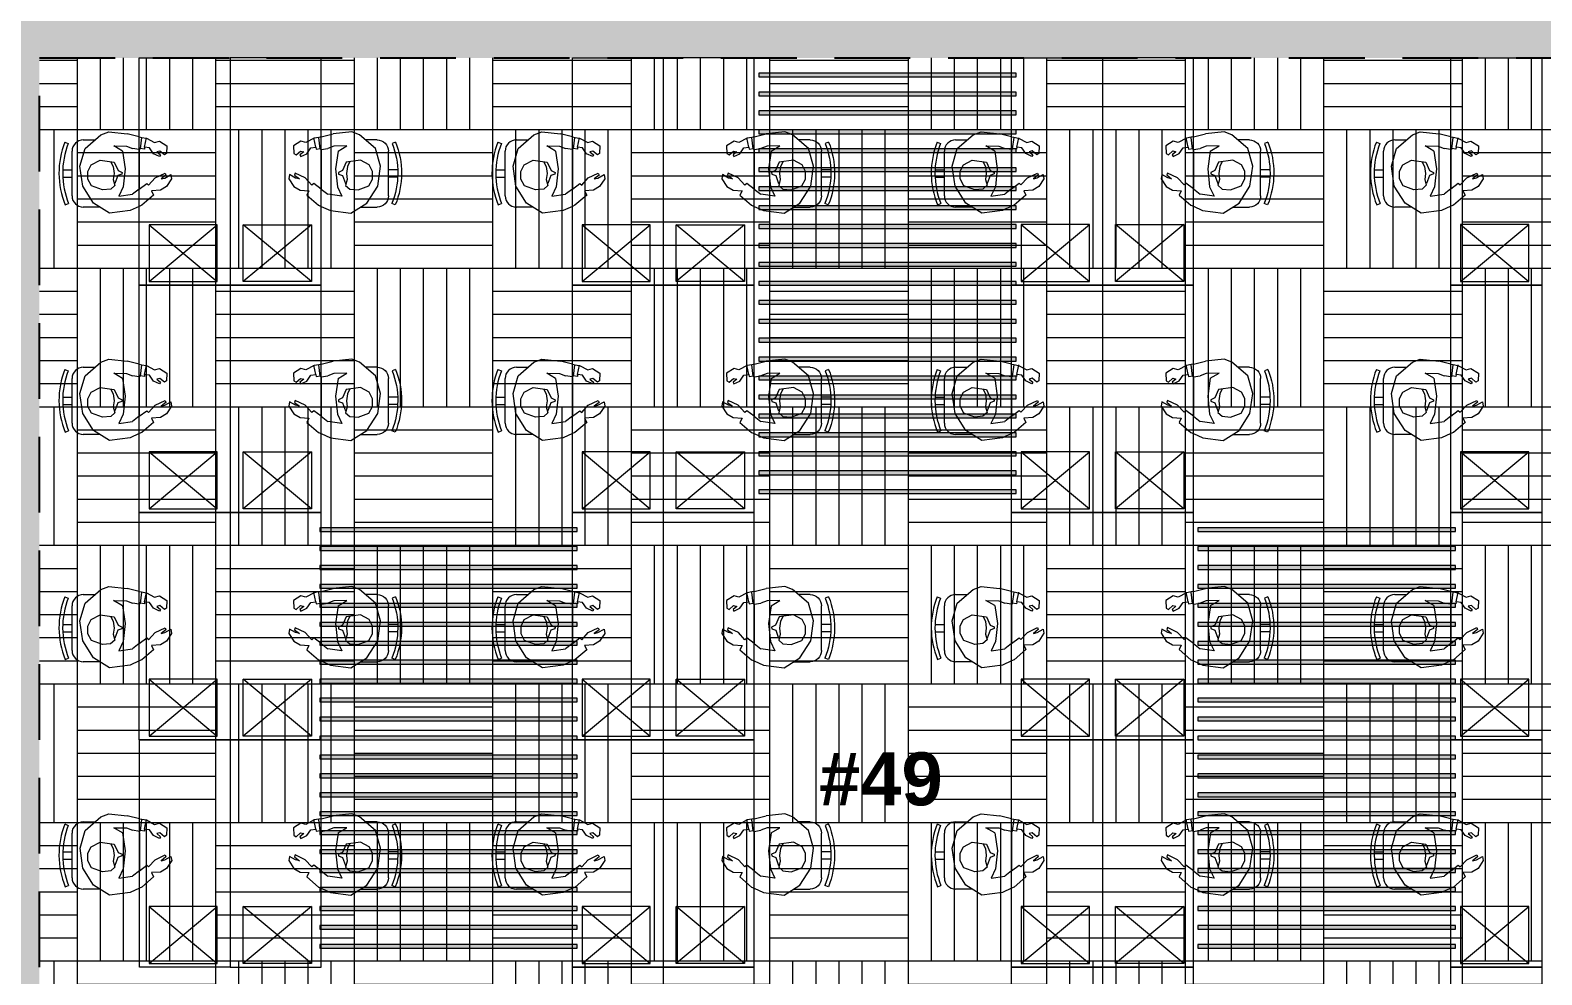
# Model space of a CAD drawing. Header units: millimetres. Extents: x 2335845 to 2509607, y 289014 to 361737.
# Drawn here: x 2360166 to 2370145, y 328552 to 334785 of the extents above; entities that cross this region are included whole.
import ezdxf

# ---------------------------------------------------------------- set-up
doc = ezdxf.new("R2010")
doc.units = ezdxf.units.MM
doc.linetypes.add('DASHED', pattern=[0.75, 0.5, -0.25])
doc.layers.add('FLOOR MARK', color=7, linetype='Continuous')
doc.layers.add('TEXT', color=250, linetype='Continuous')
for name, color, linetype, lineweight in [('TOA-FC-ACOU.PAN', 250, 'Continuous', 5), ('TOA-FL-CPT-1', 8, 'Continuous', 5), ('TOA-FURN-HUMAN', 252, 'Continuous', 9), ('TOA-FURN-MODULAR', 20, 'Continuous', 9)]:
    doc.layers.add(name, color=color, linetype=linetype, lineweight=lineweight)
doc.styles.get("Standard").update_dxf_attribs({"font": 'arial.ttf'})

# ---------------------------------------------------------------- blocks, each defined once
blk = doc.blocks.new('txhvb')
at = {"layer": 'TOA-FURN-HUMAN', "color": 8, "lineweight": 5}
for p, q in [((549473.8, -3726.6, 0), (549769.8, -3726.6, 0)), ((549538.3, -3797, 0), (549669.9, -3778.8, 0)), ((549669.9, -3778.8, 0), (549787.2, -3811.9, 0)), ((549359.8, -3973.3, 0), (549425.6, -3868.4, 0)), ((549399.8, -3909.5, 0), (549399.8, -3800.6, 0)), ((549425.6, -3868.4, 0), (549538.3, -3797, 0)), ((549787.2, -3811.9, 0), (549877, -3916.9, 0)), ((549843.8, -3800.6, 0), (549843.8, -3878, 0)), ((549377.2, -4109.3, 0), (549359.8, -3973.3, 0)), ((549877, -3916.9, 0), (549896.8, -3968.3, 0)), ((549896.8, -3968.3, 0), (549882.9, -4091.1, 0)), ((549533.4, -4063.3, 0), (549472.6, -4034.3, 0)), ((549472.6, -4034.3, 0), (549485.8, -4126, 0)), ((549652, -4076.1, 0), (549533.4, -4063.3, 0)), ((549770.2, -4058.7, 0), (549652, -4076.1, 0)), ((549802.9, -4085.6, 0), (549787.5, -4126, 0)), ((549804.2, -4001.1, 0), (549802.9, -4085.6, 0)), ((549864.3, -4170.5, 0), (549882.9, -4091.1, 0)), ((549405.4, -4170.5, 0), (549377.2, -4109.3, 0)), ((549413.4, -4187.8, 0), (549405.4, -4170.5, 0)), ((549479.7, -4265, 0), (549413.4, -4187.8, 0)), ((549519.8, -4170.5, 0), (549485.8, -4126, 0)), ((549519.8, -4170.5, 0), (549557.1, -4219.4, 0)), ((549780, -4170.5, 0), (549787.5, -4126, 0)), ((549780.2, -4174.4, 0), (549780, -4169.8, 0)), ((549786.4, -4175, 0), (549780.2, -4174.4, 0)), ((549782.9, -4203.7, 0), (549786.4, -4175, 0)), ((549860.7, -4185.9, 0), (549855.8, -4216.9, 0)), ((549864.3, -4170.5, 0), (549860.7, -4185.9, 0)), ((549508.3, -4250.5, 0), (549479.7, -4265, 0)), ((549511.8, -4309.5, 0), (549508.3, -4250.5, 0)), ((549557.1, -4219.4, 0), (549546, -4231.9, 0)), ((549546, -4231.9, 0), (549593.7, -4274.9, 0)), ((549593.7, -4274.9, 0), (549624.9, -4341.5, 0)), ((549734.2, -4304.6, 0), (549752.9, -4264.4, 0)), ((549765.7, -4285.4, 0), (549745.4, -4310, 0)), ((549752.9, -4264.4, 0), (549790.7, -4237.8, 0)), ((549770.5, -4306.2, 0), (549765.7, -4285.4, 0)), ((549795.2, -4204.9, 0), (549782.9, -4203.7, 0)), ((549790.7, -4237.8, 0), (549795.2, -4204.9, 0)), ((549855.8, -4216.9, 0), (549826.4, -4271.5, 0)), ((549826.4, -4271.5, 0), (549835.7, -4303.3, 0)), ((549535.7, -4350.2, 0), (549511.8, -4309.5, 0)), ((549587.5, -4384, 0), (549535.7, -4350.2, 0)), ((549612, -4346.4, 0), (549586.8, -4314.1, 0)), ((549586.8, -4314.1, 0), (549592.4, -4339, 0)), ((549615.6, -4379.5, 0), (549587.5, -4384, 0)), ((549592.4, -4339, 0), (549615.6, -4379.5, 0)), ((549624.9, -4341.5, 0), (549612, -4346.4, 0)), ((549745.4, -4310, 0), (549734.2, -4304.6, 0)), ((549745.3, -4335.9, 0), (549770.5, -4306.2, 0)), ((549754.5, -4349.8, 0), (549745.3, -4335.9, 0)), ((549804.9, -4352.2, 0), (549754.5, -4349.8, 0)), ((549835.7, -4303.3, 0), (549804.9, -4352.2, 0))]:
    blk.add_line(p, q, dxfattribs=at)
at = {"layer": 'TOA-FURN-HUMAN', "color": 8, "lineweight": 5, "elevation": 0}
for points in [[(549415.1, -3680.7), (549424.4, -3703.6)], [(549597.3, -3664.5), (549597.3, -3726.6)], [(549646.7, -3664.5), (549646.7, -3726.6)], [(549829.3, -3678.7), (549820, -3701.6)], [(549696.3, -3982), (549667.8, -3997), (549621.5, -4003.4), (549583, -3998.4), (549543.8, -4008.4), (549519.5, -3981.3), (549513.6, -3926.6), (549540.8, -3854.7), (549585.6, -3831.3), (549636.2, -3831.3), (549679, -3852.7), (549710.1, -3911), (549696.5, -4004.3), (549641.4, -4029.8), (549629.3, -4056.2), (549618.6, -4054.7), (549608.6, -4028.3), (549555.2, -4009.1)], [(549770.2, -4058.7), (549804.2, -4001.1)], [(549784.9, -4177.3), (549858.8, -4186.3)], [(549795.2, -4204.9), (549858.2, -4218.4)]]:
    blk.add_lwpolyline(points, dxfattribs=at)
blk.add_lwpolyline([(549780, -4169.8, -0.034638), (549769.8, -4170.5), (549519.8, -4170.5)], format="xyb", dxfattribs=at)
at = {"layer": 'TOA-FURN-HUMAN', "color": 8, "lineweight": 5}
for centre, radius, start, end in [((549624.7, -4196.9, 0), 557.1, 68.45805, 112.09943), ((549624.7, -4196.9, 0), 532.5, 68.48386, 112.09943), ((549473.8, -3800.6, 0), 74, 90.00011, 180.00011), ((549769.8, -3800.6, 0), 74, 0.00011, 90.00011)]:
    blk.add_arc(centre, radius, start, end, dxfattribs=at)
at = {"layer": 'TOA-FURN-MODULAR'}
for p, q in [((549284.5, -4234.5), (548909.5, -4684.5)), ((548909.5, -4234.5), (549284.5, -4684.5))]:
    blk.add_line(p, q, dxfattribs=at)
for points in [[(548884.5, -4170.5), (550384.5, -4170.5), (550384.5, -4770.5), (548884.5, -4770.5)], [(549284.5, -4234.5), (548909.5, -4234.5), (548909.5, -4684.5), (549284.5, -4684.5)]]:
    blk.add_lwpolyline(points, close=True, dxfattribs=at)

msp = doc.modelspace()

# ---------------------------------------------------------------- hatches: boundary and pattern name
at = {"layer": 'TOA-FC-ACOU.PAN', "true_color": 0x939598}
h = msp.add_hatch(dxfattribs=at)
h.set_pattern_fill('CROSS', color=252, scale=2, angle=-90)
h.set_pattern_definition([(270, (2074690.325, 2599983.902), (12.7, -12.7), [6.35, -19.05]), (360, (2074687.15, 2599980.727), (12.7, 12.7), [6.35, -19.05])])
h.paths.add_polyline_path([(2366675.015, 334477.016), (2366675.015, 334502.016), (2364975.015, 334502.016), (2364975.015, 334477.016)])
h = msp.add_hatch(dxfattribs=at)
h.set_pattern_fill('CROSS', color=252, scale=2, angle=-90)
h.set_pattern_definition([(270, (2074690.325, 2599858.902), (12.7, -12.7), [6.35, -19.05]), (360, (2074687.15, 2599855.727), (12.7, 12.7), [6.35, -19.05])])
h.paths.add_polyline_path([(2366675.015, 334352.016), (2366675.015, 334377.016), (2364975.016, 334377.016), (2364975.016, 334352.016)])
h = msp.add_hatch(dxfattribs=at)
h.set_pattern_fill('CROSS', color=252, scale=2, angle=-90)
h.set_pattern_definition([(270, (2074690.348, 2599733.902), (12.7, -12.7), [6.35, -19.05]), (360, (2074687.173, 2599730.727), (12.7, 12.7), [6.35, -19.05])])
h.paths.add_polyline_path([(2366675.037, 334227.016), (2366675.037, 334252.016), (2364975.038, 334252.016), (2364975.038, 334227.016)])
h = msp.add_hatch(dxfattribs=at)
h.set_pattern_fill('CROSS', color=252, scale=2, angle=-90)
h.set_pattern_definition([(270, (2074690.38, 2599608.902), (12.7, -12.7), [6.35, -19.05]), (360, (2074687.205, 2599605.727), (12.7, 12.7), [6.35, -19.05])])
h.paths.add_polyline_path([(2366675.07, 334102.016), (2366675.07, 334127.016), (2364975.07, 334127.016), (2364975.07, 334102.016)])
h = msp.add_hatch(dxfattribs=at)
h.set_pattern_fill('CROSS', color=252, scale=2, angle=-90)
h.set_pattern_definition([(270, (2074690.348, 2599483.902), (12.7, -12.7), [6.35, -19.05]), (360, (2074687.173, 2599480.727), (12.7, 12.7), [6.35, -19.05])])
h.paths.add_polyline_path([(2366675.037, 333977.016), (2366675.037, 334002.016), (2364975.038, 334002.016), (2364975.038, 333977.016)])
h = msp.add_hatch(dxfattribs=at)
h.set_pattern_fill('CROSS', color=252, scale=2, angle=-90)
h.set_pattern_definition([(270, (2074690.325, 2599358.902), (12.7, -12.7), [6.35, -19.05]), (360, (2074687.15, 2599355.727), (12.7, 12.7), [6.35, -19.05])])
h.paths.add_polyline_path([(2366675.015, 333852.016), (2366675.015, 333877.016), (2364975.016, 333877.016), (2364975.016, 333852.016)])
h = msp.add_hatch(dxfattribs=at)
h.set_pattern_fill('CROSS', color=252, scale=2, angle=-90)
h.set_pattern_definition([(270, (2074690.32, 2599233.902), (12.7, -12.7), [6.35, -19.05]), (360, (2074687.145, 2599230.727), (12.7, 12.7), [6.35, -19.05])])
h.paths.add_polyline_path([(2366675.01, 333727.016), (2366675.01, 333752.016), (2364975.01, 333752.016), (2364975.01, 333727.016)])
h = msp.add_hatch(dxfattribs=at)
h.set_pattern_fill('CROSS', color=252, scale=2, angle=-90)
h.set_pattern_definition([(270, (2074690.348, 2599108.902), (12.7, -12.7), [6.35, -19.05]), (360, (2074687.173, 2599105.727), (12.7, 12.7), [6.35, -19.05])])
h.paths.add_polyline_path([(2366675.037, 333602.016), (2366675.037, 333627.016), (2364975.038, 333627.016), (2364975.038, 333602.016)])
h = msp.add_hatch(dxfattribs=at)
h.set_pattern_fill('CROSS', color=252, scale=2, angle=-90)
h.set_pattern_definition([(270, (2074690.348, 2598983.902), (12.7, -12.7), [6.35, -19.05]), (360, (2074687.173, 2598980.727), (12.7, 12.7), [6.35, -19.05])])
h.paths.add_polyline_path([(2366675.037, 333477.016), (2366675.037, 333502.016), (2364975.038, 333502.016), (2364975.038, 333477.016)])
h = msp.add_hatch(dxfattribs=at)
h.set_pattern_fill('CROSS', color=252, scale=2, angle=-90)
h.set_pattern_definition([(270, (2074690.325, 2598858.902), (12.7, -12.7), [6.35, -19.05]), (360, (2074687.15, 2598855.727), (12.7, 12.7), [6.35, -19.05])])
h.paths.add_polyline_path([(2366675.015, 333352.016), (2366675.015, 333377.016), (2364975.015, 333377.016), (2364975.015, 333352.016)])
h = msp.add_hatch(dxfattribs=at)
h.set_pattern_fill('CROSS', color=252, scale=2, angle=-90)
h.set_pattern_definition([(270, (2074690.325, 2598733.902), (12.7, -12.7), [6.35, -19.05]), (360, (2074687.15, 2598730.727), (12.7, 12.7), [6.35, -19.05])])
h.paths.add_polyline_path([(2366675.015, 333227.016), (2366675.015, 333252.016), (2364975.016, 333252.016), (2364975.016, 333227.016)])
h = msp.add_hatch(dxfattribs=at)
h.set_pattern_fill('CROSS', color=252, scale=2, angle=-90)
h.set_pattern_definition([(270, (2074690.348, 2598608.902), (12.7, -12.7), [6.35, -19.05]), (360, (2074687.173, 2598605.727), (12.7, 12.7), [6.35, -19.05])])
h.paths.add_polyline_path([(2366675.037, 333102.016), (2366675.037, 333127.016), (2364975.038, 333127.016), (2364975.038, 333102.016)])
h = msp.add_hatch(dxfattribs=at)
h.set_pattern_fill('CROSS', color=252, scale=2, angle=-90)
h.set_pattern_definition([(270, (2074690.38, 2598483.902), (12.7, -12.7), [6.35, -19.05]), (360, (2074687.205, 2598480.727), (12.7, 12.7), [6.35, -19.05])])
h.paths.add_polyline_path([(2366675.07, 332977.016), (2366675.07, 333002.016), (2364975.07, 333002.016), (2364975.07, 332977.016)])
h = msp.add_hatch(dxfattribs=at)
h.set_pattern_fill('CROSS', color=252, scale=2, angle=-90)
h.set_pattern_definition([(270, (2074690.348, 2598358.902), (12.7, -12.7), [6.35, -19.05]), (360, (2074687.173, 2598355.727), (12.7, 12.7), [6.35, -19.05])])
h.paths.add_polyline_path([(2366675.037, 332852.016), (2366675.037, 332877.016), (2364975.038, 332877.016), (2364975.038, 332852.016)])
h = msp.add_hatch(dxfattribs=at)
h.set_pattern_fill('CROSS', color=252, scale=2, angle=-90)
h.set_pattern_definition([(270, (2074690.325, 2598233.902), (12.7, -12.7), [6.35, -19.05]), (360, (2074687.15, 2598230.727), (12.7, 12.7), [6.35, -19.05])])
h.paths.add_polyline_path([(2366675.015, 332727.016), (2366675.015, 332752.016), (2364975.016, 332752.016), (2364975.016, 332727.016)])
h = msp.add_hatch(dxfattribs=at)
h.set_pattern_fill('CROSS', color=252, scale=2, angle=-90)
h.set_pattern_definition([(270, (2074690.32, 2598108.902), (12.7, -12.7), [6.35, -19.05]), (360, (2074687.145, 2598105.727), (12.7, 12.7), [6.35, -19.05])])
h.paths.add_polyline_path([(2366675.01, 332602.016), (2366675.01, 332627.016), (2364975.01, 332627.016), (2364975.01, 332602.016)])
h = msp.add_hatch(dxfattribs=at)
h.set_pattern_fill('CROSS', color=252, scale=2, angle=-90)
h.set_pattern_definition([(270, (2074690.348, 2597983.902), (12.7, -12.7), [6.35, -19.05]), (360, (2074687.173, 2597980.727), (12.7, 12.7), [6.35, -19.05])])
h.paths.add_polyline_path([(2366675.037, 332477.016), (2366675.037, 332502.016), (2364975.038, 332502.016), (2364975.038, 332477.016)])
h = msp.add_hatch(dxfattribs=at)
h.set_pattern_fill('CROSS', color=252, scale=2, angle=-90)
h.set_pattern_definition([(270, (2074690.348, 2597858.902), (12.7, -12.7), [6.35, -19.05]), (360, (2074687.173, 2597855.727), (12.7, 12.7), [6.35, -19.05])])
h.paths.add_polyline_path([(2366675.037, 332352.016), (2366675.037, 332377.016), (2364975.038, 332377.016), (2364975.038, 332352.016)])
h = msp.add_hatch(dxfattribs=at)
h.set_pattern_fill('CROSS', color=252, scale=2, angle=-90)
h.set_pattern_definition([(270, (2074690.325, 2597733.902), (12.7, -12.7), [6.35, -19.05]), (360, (2074687.15, 2597730.727), (12.7, 12.7), [6.35, -19.05])])
h.paths.add_polyline_path([(2366675.015, 332227.016), (2366675.015, 332252.016), (2364975.015, 332252.016), (2364975.015, 332227.016)])
h = msp.add_hatch(dxfattribs=at)
h.set_pattern_fill('CROSS', color=252, scale=2, angle=-90)
h.set_pattern_definition([(270, (2074690.325, 2597608.902), (12.7, -12.7), [6.35, -19.05]), (360, (2074687.15, 2597605.727), (12.7, 12.7), [6.35, -19.05])])
h.paths.add_polyline_path([(2366675.015, 332102.016), (2366675.015, 332127.016), (2364975.016, 332127.016), (2364975.016, 332102.016)])
h = msp.add_hatch(dxfattribs=at)
h.set_pattern_fill('CROSS', color=252, scale=2, angle=-90)
h.set_pattern_definition([(270, (2074690.348, 2597483.902), (12.7, -12.7), [6.35, -19.05]), (360, (2074687.173, 2597480.727), (12.7, 12.7), [6.35, -19.05])])
h.paths.add_polyline_path([(2366675.037, 331977.016), (2366675.037, 332002.016), (2364975.038, 332002.016), (2364975.038, 331977.016)])
h = msp.add_hatch(dxfattribs=at)
h.set_pattern_fill('CROSS', color=252, scale=2, angle=-90)
h.set_pattern_definition([(270, (2074690.38, 2597358.902), (12.7, -12.7), [6.35, -19.05]), (360, (2074687.205, 2597355.727), (12.7, 12.7), [6.35, -19.05])])
h.paths.add_polyline_path([(2366675.07, 331852.016), (2366675.07, 331877.016), (2364975.07, 331877.016), (2364975.07, 331852.016)])
h = msp.add_hatch(dxfattribs=at)
h.set_pattern_fill('CROSS', color=252, scale=2, angle=-90)
h.set_pattern_definition([(270, (2074690.358, 2597233.902), (12.7, -12.7), [6.35, -19.05]), (360, (2074687.183, 2597230.727), (12.7, 12.7), [6.35, -19.05])])
h.paths.add_polyline_path([(2366675.047, 331727.016), (2366675.047, 331752.016), (2364975.048, 331752.016), (2364975.048, 331727.016)])
h = msp.add_hatch(dxfattribs=at)
h.set_pattern_fill('CROSS', color=252, scale=2, angle=-90)
h.set_pattern_definition([(270, (2071792.663, 2596983.94), (12.7, -12.7), [6.35, -19.05]), (360, (2071789.488, 2596980.765), (12.7, 12.7), [6.35, -19.05])])
h.paths.add_polyline_path([(2363777.352, 331477.054), (2363777.352, 331502.054), (2362077.353, 331502.054), (2362077.353, 331477.054)])
h = msp.add_hatch(dxfattribs=at)
h.set_pattern_fill('CROSS', color=252, scale=2, angle=-90)
h.set_pattern_definition([(270, (2077590.404, 2596983.978), (12.7, -12.7), [6.35, -19.05]), (360, (2077587.229, 2596980.803), (12.7, 12.7), [6.35, -19.05])])
h.paths.add_polyline_path([(2369575.093, 331477.093), (2369575.093, 331502.093), (2367875.094, 331502.093), (2367875.094, 331477.093)])
h = msp.add_hatch(dxfattribs=at)
h.set_pattern_fill('CROSS', color=252, scale=2, angle=-90)
h.set_pattern_definition([(270, (2071792.663, 2596858.94), (12.7, -12.7), [6.35, -19.05]), (360, (2071789.488, 2596855.765), (12.7, 12.7), [6.35, -19.05])])
h.paths.add_polyline_path([(2363777.352, 331352.054), (2363777.352, 331377.054), (2362077.353, 331377.054), (2362077.353, 331352.054)])
h = msp.add_hatch(dxfattribs=at)
h.set_pattern_fill('CROSS', color=252, scale=2, angle=-90)
h.set_pattern_definition([(270, (2077590.404, 2596858.978), (12.7, -12.7), [6.35, -19.05]), (360, (2077587.229, 2596855.803), (12.7, 12.7), [6.35, -19.05])])
h.paths.add_polyline_path([(2369575.093, 331352.093), (2369575.093, 331377.093), (2367875.094, 331377.093), (2367875.094, 331352.093)])
h = msp.add_hatch(dxfattribs=at)
h.set_pattern_fill('CROSS', color=252, scale=2, angle=-90)
h.set_pattern_definition([(270, (2071792.64, 2596733.94), (12.7, -12.7), [6.35, -19.05]), (360, (2071789.465, 2596730.765), (12.7, 12.7), [6.35, -19.05])])
h.paths.add_polyline_path([(2363777.33, 331227.054), (2363777.33, 331252.054), (2362077.33, 331252.054), (2362077.33, 331227.054)])
h = msp.add_hatch(dxfattribs=at)
h.set_pattern_fill('CROSS', color=252, scale=2, angle=-90)
h.set_pattern_definition([(270, (2077590.381, 2596733.978), (12.7, -12.7), [6.35, -19.05]), (360, (2077587.206, 2596730.803), (12.7, 12.7), [6.35, -19.05])])
h.paths.add_polyline_path([(2369575.071, 331227.093), (2369575.071, 331252.093), (2367875.071, 331252.093), (2367875.071, 331227.093)])
h = msp.add_hatch(dxfattribs=at)
h.set_pattern_fill('CROSS', color=252, scale=2, angle=-90)
h.set_pattern_definition([(270, (2071792.64, 2596608.94), (12.7, -12.7), [6.35, -19.05]), (360, (2071789.465, 2596605.765), (12.7, 12.7), [6.35, -19.05])])
h.paths.add_polyline_path([(2363777.33, 331102.054), (2363777.33, 331127.054), (2362077.331, 331127.054), (2362077.331, 331102.054)])
h = msp.add_hatch(dxfattribs=at)
h.set_pattern_fill('CROSS', color=252, scale=2, angle=-90)
h.set_pattern_definition([(270, (2077590.382, 2596608.978), (12.7, -12.7), [6.35, -19.05]), (360, (2077587.207, 2596605.803), (12.7, 12.7), [6.35, -19.05])])
h.paths.add_polyline_path([(2369575.071, 331102.093), (2369575.071, 331127.093), (2367875.072, 331127.093), (2367875.072, 331102.093)])
h = msp.add_hatch(dxfattribs=at)
h.set_pattern_fill('CROSS', color=252, scale=2, angle=-90)
h.set_pattern_definition([(270, (2071792.704, 2596483.94), (12.7, -12.7), [6.35, -19.05]), (360, (2071789.529, 2596480.765), (12.7, 12.7), [6.35, -19.05])])
h.paths.add_polyline_path([(2363777.393, 330977.054), (2363777.393, 331002.054), (2362077.394, 331002.054), (2362077.394, 330977.054)])
h = msp.add_hatch(dxfattribs=at)
h.set_pattern_fill('CROSS', color=252, scale=2, angle=-90)
h.set_pattern_definition([(270, (2077590.445, 2596483.978), (12.7, -12.7), [6.35, -19.05]), (360, (2077587.27, 2596480.803), (12.7, 12.7), [6.35, -19.05])])
h.paths.add_polyline_path([(2369575.135, 330977.093), (2369575.135, 331002.093), (2367875.135, 331002.093), (2367875.135, 330977.093)])
h = msp.add_hatch(dxfattribs=at)
h.set_pattern_fill('CROSS', color=252, scale=2, angle=-90)
h.set_pattern_definition([(270, (2071792.736, 2596358.94), (12.7, -12.7), [6.35, -19.05]), (360, (2071789.561, 2596355.765), (12.7, 12.7), [6.35, -19.05])])
h.paths.add_polyline_path([(2363777.426, 330852.054), (2363777.426, 330877.054), (2362077.426, 330877.054), (2362077.426, 330852.054)])
h = msp.add_hatch(dxfattribs=at)
h.set_pattern_fill('CROSS', color=252, scale=2, angle=-90)
h.set_pattern_definition([(270, (2077590.477, 2596358.978), (12.7, -12.7), [6.35, -19.05]), (360, (2077587.302, 2596355.803), (12.7, 12.7), [6.35, -19.05])])
h.paths.add_polyline_path([(2369575.167, 330852.093), (2369575.167, 330877.093), (2367875.168, 330877.093), (2367875.168, 330852.093)])
h = msp.add_hatch(dxfattribs=at)
h.set_pattern_fill('CROSS', color=252, scale=2, angle=-90)
h.set_pattern_definition([(270, (2071792.714, 2596233.94), (12.7, -12.7), [6.35, -19.05]), (360, (2071789.539, 2596230.765), (12.7, 12.7), [6.35, -19.05])])
h.paths.add_polyline_path([(2363777.404, 330727.054), (2363777.404, 330752.054), (2362077.404, 330752.054), (2362077.404, 330727.054)])
h = msp.add_hatch(dxfattribs=at)
h.set_pattern_fill('CROSS', color=252, scale=2, angle=-90)
h.set_pattern_definition([(270, (2077590.455, 2596233.978), (12.7, -12.7), [6.35, -19.05]), (360, (2077587.28, 2596230.803), (12.7, 12.7), [6.35, -19.05])])
h.paths.add_polyline_path([(2369575.145, 330727.093), (2369575.145, 330752.093), (2367875.145, 330752.093), (2367875.145, 330727.093)])
h = msp.add_hatch(dxfattribs=at)
h.set_pattern_fill('CROSS', color=252, scale=2, angle=-90)
h.set_pattern_definition([(270, (2071792.709, 2596108.94), (12.7, -12.7), [6.35, -19.05]), (360, (2071789.534, 2596105.765), (12.7, 12.7), [6.35, -19.05])])
h.paths.add_polyline_path([(2363777.398, 330602.054), (2363777.398, 330627.054), (2362077.399, 330627.054), (2362077.399, 330602.054)])
h = msp.add_hatch(dxfattribs=at)
h.set_pattern_fill('CROSS', color=252, scale=2, angle=-90)
h.set_pattern_definition([(270, (2077590.45, 2596108.978), (12.7, -12.7), [6.35, -19.05]), (360, (2077587.275, 2596105.803), (12.7, 12.7), [6.35, -19.05])])
h.paths.add_polyline_path([(2369575.139, 330602.093), (2369575.139, 330627.093), (2367875.14, 330627.093), (2367875.14, 330602.093)])
h = msp.add_hatch(dxfattribs=at)
h.set_pattern_fill('CROSS', color=252, scale=2, angle=-90)
h.set_pattern_definition([(270, (2071792.736, 2595983.94), (12.7, -12.7), [6.35, -19.05]), (360, (2071789.561, 2595980.765), (12.7, 12.7), [6.35, -19.05])])
h.paths.add_polyline_path([(2363777.426, 330477.054), (2363777.426, 330502.054), (2362077.426, 330502.054), (2362077.426, 330477.054)])
h = msp.add_hatch(dxfattribs=at)
h.set_pattern_fill('CROSS', color=252, scale=2, angle=-90)
h.set_pattern_definition([(270, (2077590.477, 2595983.978), (12.7, -12.7), [6.35, -19.05]), (360, (2077587.302, 2595980.803), (12.7, 12.7), [6.35, -19.05])])
h.paths.add_polyline_path([(2369575.167, 330477.093), (2369575.167, 330502.093), (2367875.168, 330502.093), (2367875.168, 330477.093)])
h = msp.add_hatch(dxfattribs=at)
h.set_pattern_fill('CROSS', color=252, scale=2, angle=-90)
h.set_pattern_definition([(270, (2071792.736, 2595858.94), (12.7, -12.7), [6.35, -19.05]), (360, (2071789.561, 2595855.765), (12.7, 12.7), [6.35, -19.05])])
h.paths.add_polyline_path([(2363777.426, 330352.054), (2363777.426, 330377.054), (2362077.426, 330377.054), (2362077.426, 330352.054)])
h = msp.add_hatch(dxfattribs=at)
h.set_pattern_fill('CROSS', color=252, scale=2, angle=-90)
h.set_pattern_definition([(270, (2077590.477, 2595858.978), (12.7, -12.7), [6.35, -19.05]), (360, (2077587.302, 2595855.803), (12.7, 12.7), [6.35, -19.05])])
h.paths.add_polyline_path([(2369575.167, 330352.093), (2369575.167, 330377.093), (2367875.168, 330377.093), (2367875.168, 330352.093)])
h = msp.add_hatch(dxfattribs=at)
h.set_pattern_fill('CROSS', color=252, scale=2, angle=-90)
h.set_pattern_definition([(270, (2071792.714, 2595733.94), (12.7, -12.7), [6.35, -19.05]), (360, (2071789.539, 2595730.765), (12.7, 12.7), [6.35, -19.05])])
h.paths.add_polyline_path([(2363777.403, 330227.054), (2363777.403, 330252.054), (2362077.404, 330252.054), (2362077.404, 330227.054)])
h = msp.add_hatch(dxfattribs=at)
h.set_pattern_fill('CROSS', color=252, scale=2, angle=-90)
h.set_pattern_definition([(270, (2077590.455, 2595733.978), (12.7, -12.7), [6.35, -19.05]), (360, (2077587.28, 2595730.803), (12.7, 12.7), [6.35, -19.05])])
h.paths.add_polyline_path([(2369575.144, 330227.093), (2369575.144, 330252.093), (2367875.145, 330252.093), (2367875.145, 330227.093)])
h = msp.add_hatch(dxfattribs=at)
h.set_pattern_fill('CROSS', color=252, scale=2, angle=-90)
h.set_pattern_definition([(270, (2071792.714, 2595608.94), (12.7, -12.7), [6.35, -19.05]), (360, (2071789.539, 2595605.765), (12.7, 12.7), [6.35, -19.05])])
h.paths.add_polyline_path([(2363777.404, 330102.054), (2363777.404, 330127.054), (2362077.404, 330127.054), (2362077.404, 330102.054)])
h = msp.add_hatch(dxfattribs=at)
h.set_pattern_fill('CROSS', color=252, scale=2, angle=-90)
h.set_pattern_definition([(270, (2077590.455, 2595608.978), (12.7, -12.7), [6.35, -19.05]), (360, (2077587.28, 2595605.803), (12.7, 12.7), [6.35, -19.05])])
h.paths.add_polyline_path([(2369575.145, 330102.093), (2369575.145, 330127.093), (2367875.145, 330127.093), (2367875.145, 330102.093)])
h = msp.add_hatch(dxfattribs=at)
h.set_pattern_fill('CROSS', color=252, scale=2, angle=-90)
h.set_pattern_definition([(270, (2071792.637, 2595483.94), (12.7, -12.7), [6.35, -19.05]), (360, (2071789.462, 2595480.765), (12.7, 12.7), [6.35, -19.05])])
h.paths.add_polyline_path([(2363777.327, 329977.054), (2363777.327, 330002.054), (2362077.327, 330002.054), (2362077.327, 329977.054)])
h = msp.add_hatch(dxfattribs=at)
h.set_pattern_fill('CROSS', color=252, scale=2, angle=-90)
h.set_pattern_definition([(270, (2077590.378, 2595483.978), (12.7, -12.7), [6.35, -19.05]), (360, (2077587.203, 2595480.803), (12.7, 12.7), [6.35, -19.05])])
h.paths.add_polyline_path([(2369575.068, 329977.093), (2369575.068, 330002.093), (2367875.069, 330002.093), (2367875.069, 329977.093)])
h = msp.add_hatch(dxfattribs=at)
h.set_pattern_fill('CROSS', color=252, scale=2, angle=-90)
h.set_pattern_definition([(270, (2071792.67, 2595358.94), (12.7, -12.7), [6.35, -19.05]), (360, (2071789.495, 2595355.765), (12.7, 12.7), [6.35, -19.05])])
h.paths.add_polyline_path([(2363777.359, 329852.054), (2363777.359, 329877.054), (2362077.36, 329877.054), (2362077.36, 329852.054)])
h = msp.add_hatch(dxfattribs=at)
h.set_pattern_fill('CROSS', color=252, scale=2, angle=-90)
h.set_pattern_definition([(270, (2077590.411, 2595358.978), (12.7, -12.7), [6.35, -19.05]), (360, (2077587.236, 2595355.803), (12.7, 12.7), [6.35, -19.05])])
h.paths.add_polyline_path([(2369575.1, 329852.093), (2369575.1, 329877.093), (2367875.101, 329877.093), (2367875.101, 329852.093)])
h = msp.add_hatch(dxfattribs=at)
h.set_pattern_fill('CROSS', color=252, scale=2, angle=-90)
h.set_pattern_definition([(270, (2071792.647, 2595233.94), (12.7, -12.7), [6.35, -19.05]), (360, (2071789.472, 2595230.765), (12.7, 12.7), [6.35, -19.05])])
h.paths.add_polyline_path([(2363777.337, 329727.054), (2363777.337, 329752.054), (2362077.338, 329752.054), (2362077.338, 329727.054)])
h = msp.add_hatch(dxfattribs=at)
h.set_pattern_fill('CROSS', color=252, scale=2, angle=-90)
h.set_pattern_definition([(270, (2077590.389, 2595233.978), (12.7, -12.7), [6.35, -19.05]), (360, (2077587.214, 2595230.803), (12.7, 12.7), [6.35, -19.05])])
h.paths.add_polyline_path([(2369575.078, 329727.093), (2369575.078, 329752.093), (2367875.079, 329752.093), (2367875.079, 329727.093)])
h = msp.add_hatch(dxfattribs=at)
h.set_pattern_fill('CROSS', color=252, scale=2, angle=-90)
h.set_pattern_definition([(270, (2071792.642, 2595108.94), (12.7, -12.7), [6.35, -19.05]), (360, (2071789.467, 2595105.765), (12.7, 12.7), [6.35, -19.05])])
h.paths.add_polyline_path([(2363777.332, 329602.054), (2363777.332, 329627.054), (2362077.332, 329627.054), (2362077.332, 329602.054)])
h = msp.add_hatch(dxfattribs=at)
h.set_pattern_fill('CROSS', color=252, scale=2, angle=-90)
h.set_pattern_definition([(270, (2077590.383, 2595108.978), (12.7, -12.7), [6.35, -19.05]), (360, (2077587.208, 2595105.803), (12.7, 12.7), [6.35, -19.05])])
h.paths.add_polyline_path([(2369575.073, 329602.093), (2369575.073, 329627.093), (2367875.074, 329627.093), (2367875.074, 329602.093)])
h = msp.add_hatch(dxfattribs=at)
h.set_pattern_fill('CROSS', color=252, scale=2, angle=-90)
h.set_pattern_definition([(270, (2071792.67, 2594983.94), (12.7, -12.7), [6.35, -19.05]), (360, (2071789.495, 2594980.765), (12.7, 12.7), [6.35, -19.05])])
h.paths.add_polyline_path([(2363777.359, 329477.054), (2363777.359, 329502.054), (2362077.36, 329502.054), (2362077.36, 329477.054)])
h = msp.add_hatch(dxfattribs=at)
h.set_pattern_fill('CROSS', color=252, scale=2, angle=-90)
h.set_pattern_definition([(270, (2077590.411, 2594983.978), (12.7, -12.7), [6.35, -19.05]), (360, (2077587.236, 2594980.803), (12.7, 12.7), [6.35, -19.05])])
h.paths.add_polyline_path([(2369575.1, 329477.093), (2369575.1, 329502.093), (2367875.101, 329502.093), (2367875.101, 329477.093)])
h = msp.add_hatch(dxfattribs=at)
h.set_pattern_fill('CROSS', color=252, scale=2, angle=-90)
h.set_pattern_definition([(270, (2071792.67, 2594858.94), (12.7, -12.7), [6.35, -19.05]), (360, (2071789.495, 2594855.765), (12.7, 12.7), [6.35, -19.05])])
h.paths.add_polyline_path([(2363777.359, 329352.054), (2363777.359, 329377.054), (2362077.36, 329377.054), (2362077.36, 329352.054)])
h = msp.add_hatch(dxfattribs=at)
h.set_pattern_fill('CROSS', color=252, scale=2, angle=-90)
h.set_pattern_definition([(270, (2077590.411, 2594858.978), (12.7, -12.7), [6.35, -19.05]), (360, (2077587.236, 2594855.803), (12.7, 12.7), [6.35, -19.05])])
h.paths.add_polyline_path([(2369575.1, 329352.093), (2369575.1, 329377.093), (2367875.101, 329377.093), (2367875.101, 329352.093)])
h = msp.add_hatch(dxfattribs=at)
h.set_pattern_fill('CROSS', color=252, scale=2, angle=-90)
h.set_pattern_definition([(270, (2071792.647, 2594733.94), (12.7, -12.7), [6.35, -19.05]), (360, (2071789.472, 2594730.765), (12.7, 12.7), [6.35, -19.05])])
h.paths.add_polyline_path([(2363777.337, 329227.054), (2363777.337, 329252.054), (2362077.337, 329252.054), (2362077.337, 329227.054)])
h = msp.add_hatch(dxfattribs=at)
h.set_pattern_fill('CROSS', color=252, scale=2, angle=-90)
h.set_pattern_definition([(270, (2077590.388, 2594733.978), (12.7, -12.7), [6.35, -19.05]), (360, (2077587.213, 2594730.803), (12.7, 12.7), [6.35, -19.05])])
h.paths.add_polyline_path([(2369575.078, 329227.093), (2369575.078, 329252.093), (2367875.078, 329252.093), (2367875.078, 329227.093)])
h = msp.add_hatch(dxfattribs=at)
h.set_pattern_fill('CROSS', color=252, scale=2, angle=-90)
h.set_pattern_definition([(270, (2071792.647, 2594608.94), (12.7, -12.7), [6.35, -19.05]), (360, (2071789.472, 2594605.765), (12.7, 12.7), [6.35, -19.05])])
h.paths.add_polyline_path([(2363777.337, 329102.054), (2363777.337, 329127.054), (2362077.338, 329127.054), (2362077.338, 329102.054)])
h = msp.add_hatch(dxfattribs=at)
h.set_pattern_fill('CROSS', color=252, scale=2, angle=-90)
h.set_pattern_definition([(270, (2077590.389, 2594608.978), (12.7, -12.7), [6.35, -19.05]), (360, (2077587.214, 2594605.803), (12.7, 12.7), [6.35, -19.05])])
h.paths.add_polyline_path([(2369575.078, 329102.093), (2369575.078, 329127.093), (2367875.079, 329127.093), (2367875.079, 329102.093)])
h = msp.add_hatch(dxfattribs=at)
h.set_pattern_fill('CROSS', color=252, scale=2, angle=-90)
h.set_pattern_definition([(270, (2071792.67, 2594483.94), (12.7, -12.7), [6.35, -19.05]), (360, (2071789.495, 2594480.765), (12.7, 12.7), [6.35, -19.05])])
h.paths.add_polyline_path([(2363777.359, 328977.054), (2363777.359, 329002.054), (2362077.36, 329002.054), (2362077.36, 328977.054)])
h = msp.add_hatch(dxfattribs=at)
h.set_pattern_fill('CROSS', color=252, scale=2, angle=-90)
h.set_pattern_definition([(270, (2077590.411, 2594483.978), (12.7, -12.7), [6.35, -19.05]), (360, (2077587.236, 2594480.803), (12.7, 12.7), [6.35, -19.05])])
h.paths.add_polyline_path([(2369575.1, 328977.093), (2369575.1, 329002.093), (2367875.101, 329002.093), (2367875.101, 328977.093)])
h = msp.add_hatch(dxfattribs=at)
h.set_pattern_fill('CROSS', color=252, scale=2, angle=-90)
h.set_pattern_definition([(270, (2071792.702, 2594358.94), (12.7, -12.7), [6.35, -19.05]), (360, (2071789.527, 2594355.765), (12.7, 12.7), [6.35, -19.05])])
h.paths.add_polyline_path([(2363777.392, 328852.054), (2363777.392, 328877.054), (2362077.392, 328877.054), (2362077.392, 328852.054)])
h = msp.add_hatch(dxfattribs=at)
h.set_pattern_fill('CROSS', color=252, scale=2, angle=-90)
h.set_pattern_definition([(270, (2077590.443, 2594358.978), (12.7, -12.7), [6.35, -19.05]), (360, (2077587.268, 2594355.803), (12.7, 12.7), [6.35, -19.05])])
h.paths.add_polyline_path([(2369575.133, 328852.093), (2369575.133, 328877.093), (2367875.134, 328877.093), (2367875.134, 328852.093)])
h = msp.add_hatch(dxfattribs=at)
h.set_pattern_fill('CROSS', color=252, scale=2, angle=-90)
h.set_pattern_definition([(270, (2071792.68, 2594233.94), (12.7, -12.7), [6.35, -19.05]), (360, (2071789.505, 2594230.765), (12.7, 12.7), [6.35, -19.05])])
h.paths.add_polyline_path([(2363777.369, 328727.054), (2363777.369, 328752.054), (2362077.37, 328752.054), (2362077.37, 328727.054)])
h = msp.add_hatch(dxfattribs=at)
h.set_pattern_fill('CROSS', color=252, scale=2, angle=-90)
h.set_pattern_definition([(270, (2077590.421, 2594233.978), (12.7, -12.7), [6.35, -19.05]), (360, (2077587.246, 2594230.803), (12.7, 12.7), [6.35, -19.05])])
h.paths.add_polyline_path([(2369575.111, 328727.093), (2369575.111, 328752.093), (2367875.111, 328752.093), (2367875.111, 328727.093)])
at = {"layer": 'TOA-FL-CPT-1', "true_color": 0xc7c8ca}
h = msp.add_hatch(dxfattribs=at)
h.set_pattern_fill('AR-PARQ1', color=9, scale=3)
h.set_pattern_definition([(90, (54538.6, -6708.4), (-914.4, 914.4), [914.4, -914.4]), (90, (54691, -6708.4), (-914.4, 914.4), [914.4, -914.4]), (90, (54843.4, -6708.4), (-914.4, 914.4), [914.4, -914.4]), (90, (54995.8, -6708.4), (-914.4, 914.4), [914.4, -914.4]), (90, (55148.2, -6708.4), (-914.4, 914.4), [914.4, -914.4]), (90, (55300.6, -6708.4), (-914.4, 914.4), [914.4, -914.4]), (90, (55453, -6708.4), (-914.4, 914.4), [914.4, -914.4]), (0, (54538.6, -5794), (914.4, -914.4), [914.4, -914.4]), (0, (54538.6, -5641.6), (914.4, -914.4), [914.4, -914.4]), (0, (54538.6, -5489.2), (914.4, -914.4), [914.4, -914.4]), (0, (54538.6, -5336.8), (914.4, -914.4), [914.4, -914.4]), (0, (54538.6, -5184.4), (914.4, -914.4), [914.4, -914.4]), (0, (54538.6, -5032), (914.4, -914.4), [914.4, -914.4]), (0, (54538.6, -4879.6), (914.4, -914.4), [914.4, -914.4])])
h.paths.add_polyline_path([(2344950.518, 323601.624), (2348044.691, 323601.624), (2348044.691, 308801.624), (2344978.375, 308801.624), (2344983.023, 307001.553), (2351045.878, 307001.608), (2351044.683, 304701.624), (2350244.683, 304670.094), (2350244.683, 294701.624), (2352811.835, 294701.622), (2352811.821, 307001.631), (2405044.683, 307005.059), (2405044.683, 327701.624), (2410595.745, 327701.624), (2410609.803, 329501.624), (2408605.34, 329501.624), (2411484.683, 335301.624), (2408440.262, 335301.624), (2406365.488, 331122.307), (2403244.678, 328001.969), (2403244.795, 325600.805), (2384290.648, 325598.809), (2384290.648, 323607.372), (2375885.176, 323603.528), (2375861.465, 325602.978), (2360226.195, 325602.091), (2360226.052, 334601.937), (2375945.229, 334602.179), (2375945.229, 331031.373), (2376972.789, 331510.903), (2389391.537, 331510.903), (2389391.537, 331810.72), (2389491.628, 331810.72), (2389491.53, 331510.903), (2391791.53, 331510.903), (2391791.531, 333010.881), (2389491.53, 333010.881), (2389491.531, 332710.861), (2389391.537, 332710.861), (2389391.54, 333010.905), (2377622.511, 333011.008), (2377622.511, 336459.845), (2386144.742, 336459.853), (2386144.683, 337701.624), (2376094.699, 337701.624), (2376094.724, 335802.062), (2362938.321, 335802.061), (2362938.326, 340629.119), (2359023.456, 340413.419), (2359023.899, 325602.053), (2352244.614, 325602.052), (2352244.655, 339888.472), (2350244.683, 339753.79), (2350259.797, 327701.624), (2351044.683, 327701.624), (2351043.518, 325401.69), (2344945.863, 325401.675)])
h.paths.add_polyline_path([(2365719.683, 323601.624), (2395044.683, 323601.624), (2395044.683, 322741.298), (2398494.622, 322751.666), (2398494.622, 323601.624), (2403544.687, 323601.624), (2403544.687, 308801.634), (2365719.683, 308801.634)], flags=16)
h.paths.add_polyline_path([(2349719.689, 323601.683), (2365719.683, 323601.683), (2365719.683, 308801.624), (2349719.689, 308801.624)], flags=16)
h = msp.add_hatch(dxfattribs=at)
h.set_pattern_fill('AR-PARQ1', color=9, scale=3)
h.set_pattern_definition([(90, (90021.1, 24147), (-914.4, 914.4), [914.4, -914.4]), (90, (90173.5, 24147), (-914.4, 914.4), [914.4, -914.4]), (90, (90325.9, 24147), (-914.4, 914.4), [914.4, -914.4]), (90, (90478.3, 24147), (-914.4, 914.4), [914.4, -914.4]), (90, (90630.7, 24147), (-914.4, 914.4), [914.4, -914.4]), (90, (90783.1, 24147), (-914.4, 914.4), [914.4, -914.4]), (90, (90935.5, 24147), (-914.4, 914.4), [914.4, -914.4]), (0, (90021.1, 25061.4), (914.4, -914.4), [914.4, -914.4]), (0, (90021.1, 25213.8), (914.4, -914.4), [914.4, -914.4]), (0, (90021.1, 25366.2), (914.4, -914.4), [914.4, -914.4]), (0, (90021.1, 25518.6), (914.4, -914.4), [914.4, -914.4]), (0, (90021.1, 25671), (914.4, -914.4), [914.4, -914.4]), (0, (90021.1, 25823.4), (914.4, -914.4), [914.4, -914.4]), (0, (90021.1, 25975.8), (914.4, -914.4), [914.4, -914.4])])
h.paths.add_polyline_path([(2360226.052, 334601.937), (2360226.195, 325602.091), (2370144.683, 325602.091), (2370145.139, 329510.423), (2372684.412, 329509.65), (2375945.229, 331031.373), (2375945.229, 334601.498)])

# ---------------------------------------------------------------- linework, layer by layer
at = {"layer": 'FLOOR MARK', "color": 8, "linetype": 'DASHED', "ltscale": 1000}
msp.add_lwpolyline([(2403244.795, 325600.805), (2383344.673, 325601.126), (2383344.673, 323605.055), (2375873.321, 323605.058), (2375873.321, 325602.073), (2360226.195, 325602.091), (2360226.052, 334601.937), (2375945.229, 334602.179), (2375945.229, 331031.373), (2376972.789, 331510.903), (2391791.529, 331510.903)], dxfattribs=at)
at = {"layer": 'TOA-FC-ACOU.PAN', "color": 251, "true_color": 0x636466, "elevation": 0}
for points in [[(2366675.015, 334477.016), (2366675.015, 334502.016), (2364975.015, 334502.016), (2364975.015, 334477.016)], [(2366675.015, 334352.016), (2366675.015, 334377.016), (2364975.016, 334377.016), (2364975.016, 334352.016)], [(2366675.037, 334227.016), (2366675.037, 334252.016), (2364975.038, 334252.016), (2364975.038, 334227.016)], [(2366675.07, 334102.016), (2366675.07, 334127.016), (2364975.07, 334127.016), (2364975.07, 334102.016)], [(2366675.037, 333977.016), (2366675.037, 334002.016), (2364975.038, 334002.016), (2364975.038, 333977.016)], [(2366675.015, 333852.016), (2366675.015, 333877.016), (2364975.016, 333877.016), (2364975.016, 333852.016)], [(2366675.01, 333727.016), (2366675.01, 333752.016), (2364975.01, 333752.016), (2364975.01, 333727.016)], [(2366675.037, 333602.016), (2366675.037, 333627.016), (2364975.038, 333627.016), (2364975.038, 333602.016)], [(2366675.037, 333477.016), (2366675.037, 333502.016), (2364975.038, 333502.016), (2364975.038, 333477.016)], [(2366675.015, 333352.016), (2366675.015, 333377.016), (2364975.015, 333377.016), (2364975.015, 333352.016)], [(2366675.015, 333227.016), (2366675.015, 333252.016), (2364975.016, 333252.016), (2364975.016, 333227.016)], [(2366675.037, 333102.016), (2366675.037, 333127.016), (2364975.038, 333127.016), (2364975.038, 333102.016)], [(2366675.07, 332977.016), (2366675.07, 333002.016), (2364975.07, 333002.016), (2364975.07, 332977.016)], [(2366675.037, 332852.016), (2366675.037, 332877.016), (2364975.038, 332877.016), (2364975.038, 332852.016)], [(2366675.015, 332727.016), (2366675.015, 332752.016), (2364975.016, 332752.016), (2364975.016, 332727.016)], [(2366675.01, 332602.016), (2366675.01, 332627.016), (2364975.01, 332627.016), (2364975.01, 332602.016)], [(2366675.037, 332477.016), (2366675.037, 332502.016), (2364975.038, 332502.016), (2364975.038, 332477.016)], [(2366675.037, 332352.016), (2366675.037, 332377.016), (2364975.038, 332377.016), (2364975.038, 332352.016)], [(2366675.015, 332227.016), (2366675.015, 332252.016), (2364975.015, 332252.016), (2364975.015, 332227.016)], [(2366675.015, 332102.016), (2366675.015, 332127.016), (2364975.016, 332127.016), (2364975.016, 332102.016)], [(2366675.037, 331977.016), (2366675.037, 332002.016), (2364975.038, 332002.016), (2364975.038, 331977.016)], [(2366675.07, 331852.016), (2366675.07, 331877.016), (2364975.07, 331877.016), (2364975.07, 331852.016)], [(2366675.047, 331727.016), (2366675.047, 331752.016), (2364975.048, 331752.016), (2364975.048, 331727.016)], [(2363777.352, 331477.054), (2363777.352, 331502.054), (2362077.353, 331502.054), (2362077.353, 331477.054)], [(2369575.093, 331477.093), (2369575.093, 331502.093), (2367875.094, 331502.093), (2367875.094, 331477.093)], [(2363777.352, 331352.054), (2363777.352, 331377.054), (2362077.353, 331377.054), (2362077.353, 331352.054)], [(2369575.093, 331352.093), (2369575.093, 331377.093), (2367875.094, 331377.093), (2367875.094, 331352.093)], [(2363777.33, 331227.054), (2363777.33, 331252.054), (2362077.33, 331252.054), (2362077.33, 331227.054)], [(2369575.071, 331227.093), (2369575.071, 331252.093), (2367875.071, 331252.093), (2367875.071, 331227.093)], [(2363777.33, 331102.054), (2363777.33, 331127.054), (2362077.331, 331127.054), (2362077.331, 331102.054)], [(2369575.071, 331102.093), (2369575.071, 331127.093), (2367875.072, 331127.093), (2367875.072, 331102.093)], [(2363777.393, 330977.054), (2363777.393, 331002.054), (2362077.394, 331002.054), (2362077.394, 330977.054)], [(2369575.135, 330977.093), (2369575.135, 331002.093), (2367875.135, 331002.093), (2367875.135, 330977.093)], [(2363777.426, 330852.054), (2363777.426, 330877.054), (2362077.426, 330877.054), (2362077.426, 330852.054)], [(2369575.167, 330852.093), (2369575.167, 330877.093), (2367875.168, 330877.093), (2367875.168, 330852.093)], [(2363777.404, 330727.054), (2363777.404, 330752.054), (2362077.404, 330752.054), (2362077.404, 330727.054)], [(2369575.145, 330727.093), (2369575.145, 330752.093), (2367875.145, 330752.093), (2367875.145, 330727.093)], [(2363777.398, 330602.054), (2363777.398, 330627.054), (2362077.399, 330627.054), (2362077.399, 330602.054)], [(2369575.139, 330602.093), (2369575.139, 330627.093), (2367875.14, 330627.093), (2367875.14, 330602.093)], [(2363777.426, 330477.054), (2363777.426, 330502.054), (2362077.426, 330502.054), (2362077.426, 330477.054)], [(2369575.167, 330477.093), (2369575.167, 330502.093), (2367875.168, 330502.093), (2367875.168, 330477.093)], [(2363777.426, 330352.054), (2363777.426, 330377.054), (2362077.426, 330377.054), (2362077.426, 330352.054)], [(2369575.167, 330352.093), (2369575.167, 330377.093), (2367875.168, 330377.093), (2367875.168, 330352.093)], [(2363777.403, 330227.054), (2363777.403, 330252.054), (2362077.404, 330252.054), (2362077.404, 330227.054)], [(2369575.144, 330227.093), (2369575.144, 330252.093), (2367875.145, 330252.093), (2367875.145, 330227.093)], [(2363777.404, 330102.054), (2363777.404, 330127.054), (2362077.404, 330127.054), (2362077.404, 330102.054)], [(2369575.145, 330102.093), (2369575.145, 330127.093), (2367875.145, 330127.093), (2367875.145, 330102.093)], [(2363777.327, 329977.054), (2363777.327, 330002.054), (2362077.327, 330002.054), (2362077.327, 329977.054)], [(2369575.068, 329977.093), (2369575.068, 330002.093), (2367875.069, 330002.093), (2367875.069, 329977.093)], [(2363777.359, 329852.054), (2363777.359, 329877.054), (2362077.36, 329877.054), (2362077.36, 329852.054)], [(2369575.1, 329852.093), (2369575.1, 329877.093), (2367875.101, 329877.093), (2367875.101, 329852.093)], [(2363777.337, 329727.054), (2363777.337, 329752.054), (2362077.338, 329752.054), (2362077.338, 329727.054)], [(2369575.078, 329727.093), (2369575.078, 329752.093), (2367875.079, 329752.093), (2367875.079, 329727.093)], [(2363777.332, 329602.054), (2363777.332, 329627.054), (2362077.332, 329627.054), (2362077.332, 329602.054)], [(2369575.073, 329602.093), (2369575.073, 329627.093), (2367875.074, 329627.093), (2367875.074, 329602.093)], [(2363777.359, 329477.054), (2363777.359, 329502.054), (2362077.36, 329502.054), (2362077.36, 329477.054)], [(2369575.1, 329477.093), (2369575.1, 329502.093), (2367875.101, 329502.093), (2367875.101, 329477.093)], [(2363777.359, 329352.054), (2363777.359, 329377.054), (2362077.36, 329377.054), (2362077.36, 329352.054)], [(2369575.1, 329352.093), (2369575.1, 329377.093), (2367875.101, 329377.093), (2367875.101, 329352.093)], [(2363777.337, 329227.054), (2363777.337, 329252.054), (2362077.337, 329252.054), (2362077.337, 329227.054)], [(2369575.078, 329227.093), (2369575.078, 329252.093), (2367875.078, 329252.093), (2367875.078, 329227.093)], [(2363777.337, 329102.054), (2363777.337, 329127.054), (2362077.338, 329127.054), (2362077.338, 329102.054)], [(2369575.078, 329102.093), (2369575.078, 329127.093), (2367875.079, 329127.093), (2367875.079, 329102.093)], [(2363777.359, 328977.054), (2363777.359, 329002.054), (2362077.36, 329002.054), (2362077.36, 328977.054)], [(2369575.1, 328977.093), (2369575.1, 329002.093), (2367875.101, 329002.093), (2367875.101, 328977.093)], [(2363777.392, 328852.054), (2363777.392, 328877.054), (2362077.392, 328877.054), (2362077.392, 328852.054)], [(2369575.133, 328852.093), (2369575.133, 328877.093), (2367875.134, 328877.093), (2367875.134, 328852.093)], [(2363777.369, 328727.054), (2363777.369, 328752.054), (2362077.37, 328752.054), (2362077.37, 328727.054)], [(2369575.111, 328727.093), (2369575.111, 328752.093), (2367875.111, 328752.093), (2367875.111, 328727.093)]]:
    msp.add_lwpolyline(points, close=True, dxfattribs=at)

# ---------------------------------------------------------------- block references
at = {"layer": 'TOA-FURN-MODULAR', "linetype": 'ByBlock'}
for p, rotation in [((2356708.266, -215782.752), 89.99924570862368), ((2359567.274, -215782.755), 89.99924570862365), ((2362467.274, -215782.392), 89.99924570862365), ((2365367.234, -215782.392), 89.99924570862365), ((2356708.246, -217282.752), 89.99924570862368), ((2359567.294, -217282.755), 89.99924570862365), ((2362467.294, -217282.392), 89.99924570862365), ((2365367.254, -217282.392), 89.99924570862365), ((2356708.226, -218782.752), 89.99924570862368), ((2359567.313, -218782.755), 89.99924570862365), ((2362467.313, -218782.392), 89.99924570862365), ((2365367.274, -218782.392), 89.99924570862365), ((2356708.325, -220282.389), 89.99924570862368), ((2359567.333, -220282.392), 89.99924570862365), ((2362467.333, -220282.392), 89.99924570862365), ((2365367.357, -220282.392), 89.99924570862365), ((2359567.353, -221782.392), 89.99924570862365), ((2362467.353, -221782.392), 89.99924570862365), ((2365367.377, -221782.392), 89.99924570862365)]:
    msp.add_blockref('txhvb', p, dxfattribs=dict(at, rotation=rotation))
at = {"layer": 'TOA-FURN-MODULAR', "linetype": 'ByBlock', "xscale": -1, "rotation": 270.0007542913763}
for p in [(2366263.845, -215782.752), (2369122.814, -215782.755), (2372022.814, -215782.392), (2366263.865, -217282.752), (2369122.833, -217282.755), (2372022.833, -217282.392), (2366263.884, -218782.752), (2369122.853, -218782.755), (2372022.853, -218782.392), (2366263.904, -220282.389), (2369122.873, -220282.392), (2372022.873, -220282.392), (2369122.893, -221782.392), (2372022.893, -221782.392)]:
    msp.add_blockref('txhvb', p, dxfattribs=at)

# ---------------------------------------------------------------- texts
at = {"layer": 'TEXT', "insert": (2365374.236, 330019.731), "char_height": 350, "width": 1993.30201, "attachment_point": 1}
msp.add_mtext('{\\fArial|b1|i0|c0|p34;\\C1;#49 }', dxfattribs=at)

doc.saveas('drawing.dxf')
